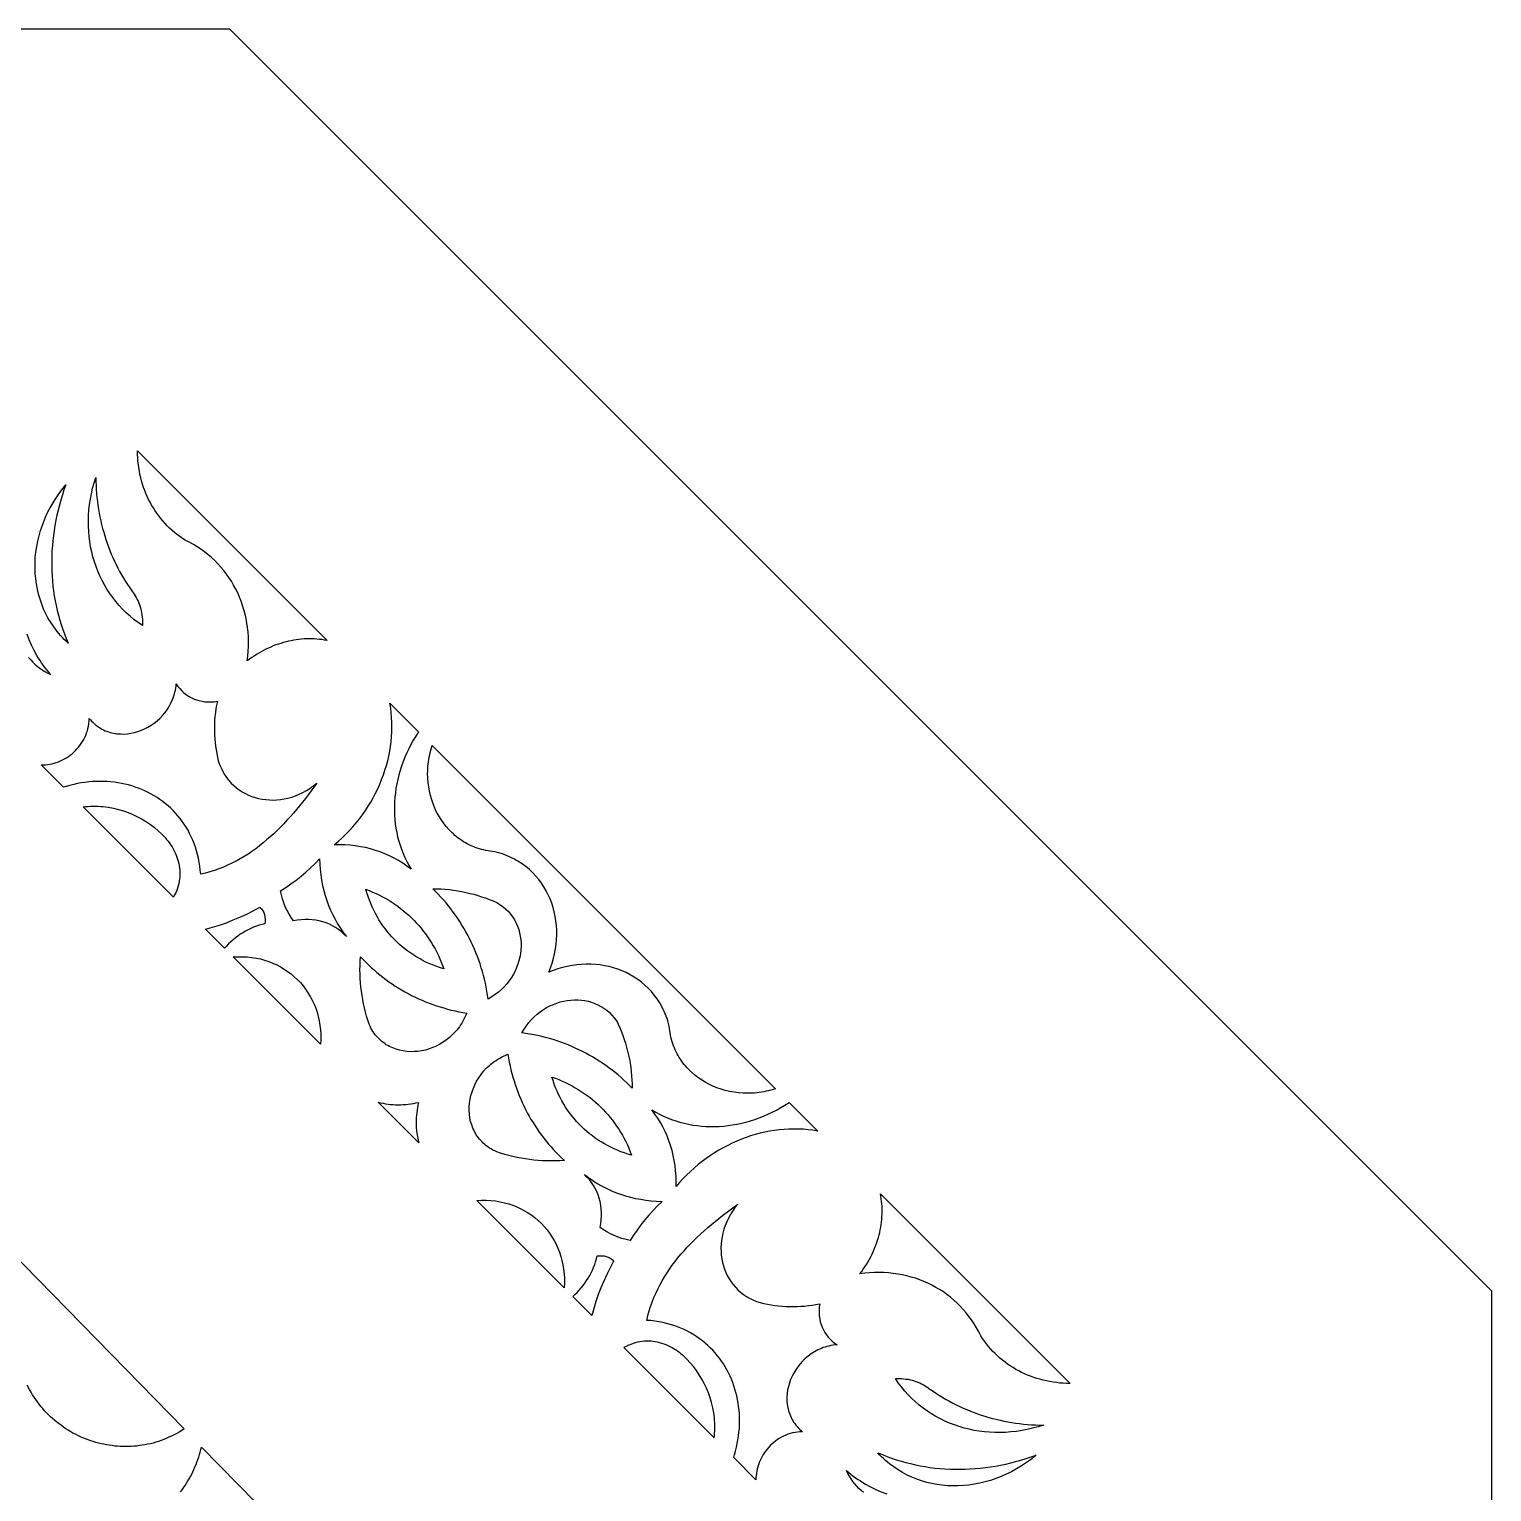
# Model space of a CAD drawing. Extents: x 3927 to 5087, y -513 to 1114.
# Drawn here: x 4588.1 to 4739.2, y 962.5 to 1113.5 of the extents above; entities that cross this region are included whole.
import ezdxf

# ---------------------------------------------------------------- set-up
doc = ezdxf.new("R2010")
doc.units = 0
doc.layers.add('LAYER_1', color=18, linetype='CONTINUOUS')

msp = doc.modelspace()

# ---------------------------------------------------------------- linework, layer by layer
at = {"layer": 'LAYER_1'}
for points in [[(4608.82, 668.5), (4739.16, 798.84), (4739.16, 983.16), (4608.82, 1113.5), (4424.5, 1113.5), (4294.16, 983.16), (4294.16, 798.84), (4424.5, 668.5)], [(4618.88, 1050.37), (4618.62, 1050.42), (4618.36, 1050.46), (4618.1, 1050.49), (4617.83, 1050.52), (4617.57, 1050.54), (4617.3, 1050.55), (4617.03, 1050.55), (4616.76, 1050.54), (4616.5, 1050.53), (4616.23, 1050.51), (4615.96, 1050.48), (4615.69, 1050.45), (4615.43, 1050.4), (4615.16, 1050.35), (4614.89, 1050.3), (4614.63, 1050.23), (4614.36, 1050.16), (4614.1, 1050.08), (4613.84, 1050), (4613.58, 1049.91), (4613.32, 1049.81), (4613.06, 1049.7), (4612.81, 1049.59), (4612.56, 1049.47), (4612.31, 1049.34), (4612.06, 1049.21), (4611.81, 1049.06), (4611.57, 1048.92), (4611.33, 1048.76), (4611.09, 1048.6), (4610.86, 1048.43), (4610.63, 1048.26), (4610.69, 1048.76), (4610.73, 1049.26), (4610.75, 1049.76), (4610.76, 1050.25), (4610.74, 1050.74), (4610.71, 1051.22), (4610.66, 1051.7), (4610.59, 1052.17), (4610.51, 1052.63), (4610.4, 1053.09), (4610.28, 1053.55), (4610.15, 1053.99), (4609.99, 1054.43), (4609.82, 1054.86), (4609.64, 1055.28), (4609.44, 1055.69), (4609.22, 1056.09), (4608.99, 1056.49), (4608.74, 1056.87), (4608.47, 1057.24), (4608.2, 1057.6), (4607.9, 1057.95), (4607.59, 1058.29), (4607.27, 1058.62), (4606.94, 1058.93), (4606.59, 1059.23), (4606.22, 1059.52), (4605.85, 1059.79), (4605.46, 1060.05), (4605.06, 1060.29), (4604.64, 1060.52), (4604.21, 1060.73), (4603.93, 1060.92), (4603.65, 1061.12), (4603.37, 1061.32), (4603.11, 1061.54), (4602.85, 1061.76), (4602.61, 1061.99), (4602.37, 1062.22), (4602.14, 1062.47), (4601.91, 1062.72), (4601.7, 1062.97), (4601.49, 1063.24), (4601.29, 1063.51), (4601.11, 1063.78), (4600.93, 1064.07), (4600.75, 1064.35), (4600.59, 1064.65), (4600.44, 1064.95), (4600.3, 1065.25), (4600.16, 1065.56), (4600.04, 1065.88), (4599.92, 1066.19), (4599.81, 1066.52), (4599.72, 1066.85), (4599.63, 1067.18), (4599.55, 1067.51), (4599.49, 1067.85), (4599.43, 1068.2), (4599.38, 1068.54), (4599.34, 1068.89), (4599.32, 1069.25), (4599.3, 1069.6), (4599.3, 1069.96)], [(4591.88, 1066.44), (4591.7, 1065.92), (4591.53, 1065.4), (4591.37, 1064.88), (4591.22, 1064.36), (4591.09, 1063.84), (4590.97, 1063.31), (4590.86, 1062.79), (4590.76, 1062.26), (4590.68, 1061.73), (4590.61, 1061.21), (4590.55, 1060.68), (4590.5, 1060.16), (4590.46, 1059.63), (4590.44, 1059.11), (4590.43, 1058.59), (4590.43, 1058.07), (4590.45, 1057.55), (4590.47, 1057.03), (4590.51, 1056.52), (4590.56, 1056), (4590.63, 1055.49), (4590.7, 1054.99), (4590.79, 1054.48), (4590.89, 1053.98), (4591.01, 1053.48), (4591.13, 1052.99), (4591.27, 1052.49), (4591.42, 1052.01), (4591.58, 1051.52), (4591.76, 1051.05), (4591.94, 1050.57), (4592.14, 1050.1), (4591.93, 1050.29), (4591.73, 1050.49), (4591.54, 1050.69), (4591.35, 1050.89), (4591, 1051.31), (4590.67, 1051.74), (4590.36, 1052.19), (4590.08, 1052.66), (4589.83, 1053.13), (4589.6, 1053.62), (4589.4, 1054.12), (4589.23, 1054.63), (4589.08, 1055.15), (4588.95, 1055.68), (4588.85, 1056.21), (4588.78, 1056.75), (4588.73, 1057.3), (4588.71, 1057.84), (4588.71, 1058.4), (4588.74, 1058.95), (4588.8, 1059.51), (4588.88, 1060.07), (4588.99, 1060.62), (4589.12, 1061.18), (4589.28, 1061.73), (4589.47, 1062.28), (4589.68, 1062.83), (4589.91, 1063.37), (4590.18, 1063.9), (4590.47, 1064.43), (4590.78, 1064.95), (4591.12, 1065.46), (4591.49, 1065.95)], [(4594.98, 1067.21), (4594.99, 1066.79), (4595.01, 1066.38), (4595.03, 1065.96), (4595.06, 1065.55), (4595.1, 1065.14), (4595.15, 1064.73), (4595.2, 1064.33), (4595.27, 1063.93), (4595.33, 1063.52), (4595.41, 1063.13), (4595.5, 1062.73), (4595.59, 1062.34), (4595.69, 1061.95), (4595.8, 1061.56), (4595.91, 1061.17), (4596.03, 1060.79), (4596.16, 1060.41), (4596.3, 1060.04), (4596.44, 1059.66), (4596.59, 1059.3), (4596.75, 1058.93), (4596.91, 1058.57), (4597.09, 1058.21), (4597.26, 1057.86), (4597.45, 1057.51), (4597.64, 1057.16), (4597.84, 1056.82), (4598.05, 1056.48), (4598.27, 1056.15), (4598.49, 1055.82), (4598.71, 1055.49), (4598.95, 1055.17), (4599.06, 1054.99), (4599.16, 1054.81), (4599.26, 1054.62), (4599.35, 1054.43), (4599.43, 1054.24), (4599.5, 1054.04), (4599.57, 1053.84), (4599.63, 1053.64), (4599.68, 1053.43), (4599.72, 1053.22), (4599.75, 1053.01), (4599.78, 1052.79), (4599.8, 1052.58), (4599.81, 1052.36), (4599.81, 1052.14), (4599.8, 1051.92), (4599.35, 1052.22), (4598.93, 1052.55), (4598.52, 1052.88), (4598.12, 1053.24), (4597.75, 1053.61), (4597.39, 1053.99), (4597.05, 1054.39), (4596.73, 1054.8), (4596.42, 1055.23), (4596.14, 1055.66), (4595.88, 1056.11), (4595.63, 1056.57), (4595.4, 1057.04), (4595.19, 1057.52), (4595.01, 1058.01), (4594.84, 1058.51), (4594.69, 1059.01), (4594.56, 1059.53), (4594.45, 1060.05), (4594.37, 1060.58), (4594.3, 1061.11), (4594.25, 1061.65), (4594.23, 1062.19), (4594.23, 1062.74), (4594.24, 1063.29), (4594.28, 1063.85), (4594.35, 1064.41), (4594.43, 1064.96), (4594.53, 1065.53), (4594.66, 1066.09), (4594.81, 1066.65)], [(4603.29, 1045.89), (4603.46, 1045.63), (4603.65, 1045.4), (4603.86, 1045.18), (4604.08, 1044.97), (4604.31, 1044.79), (4604.56, 1044.63), (4604.82, 1044.48), (4605.09, 1044.35), (4605.37, 1044.25), (4605.66, 1044.16), (4605.96, 1044.1), (4606.26, 1044.05), (4606.57, 1044.03), (4606.89, 1044.03), (4607.21, 1044.05), (4607.54, 1044.1), (4607.46, 1043.71), (4607.39, 1043.32), (4607.34, 1042.93), (4607.29, 1042.54), (4607.26, 1042.15), (4607.24, 1041.76), (4607.23, 1041.37), (4607.23, 1040.98), (4607.24, 1040.6), (4607.27, 1040.22), (4607.3, 1039.83), (4607.35, 1039.46), (4607.4, 1039.08), (4607.47, 1038.7), (4607.55, 1038.33), (4607.64, 1037.96), (4607.77, 1037.58), (4607.92, 1037.21), (4608.09, 1036.86), (4608.28, 1036.53), (4608.49, 1036.21), (4608.72, 1035.92), (4608.97, 1035.64), (4609.23, 1035.39), (4609.51, 1035.15), (4609.8, 1034.94), (4610.11, 1034.74), (4610.43, 1034.56), (4610.76, 1034.41), (4611.1, 1034.27), (4611.45, 1034.16), (4611.8, 1034.06), (4612.17, 1033.99), (4612.54, 1033.94), (4612.91, 1033.91), (4613.29, 1033.9), (4613.67, 1033.92), (4614.06, 1033.96), (4614.44, 1034.02), (4614.83, 1034.1), (4615.22, 1034.21), (4615.6, 1034.34), (4615.98, 1034.49), (4616.36, 1034.67), (4616.73, 1034.88), (4617.09, 1035.1), (4617.45, 1035.35), (4617.8, 1035.63), (4617.23, 1034.84), (4616.63, 1034.06), (4616.33, 1033.67), (4616.02, 1033.29), (4615.71, 1032.91), (4615.39, 1032.54), (4615.06, 1032.17), (4614.73, 1031.81), (4614.4, 1031.45), (4614.06, 1031.1), (4613.71, 1030.76), (4613.36, 1030.42), (4613, 1030.09), (4612.63, 1029.77), (4612.26, 1029.46), (4611.88, 1029.16), (4611.5, 1028.87), (4611.11, 1028.59), (4610.71, 1028.32), (4610.3, 1028.07), (4609.89, 1027.82), (4609.47, 1027.59), (4609.04, 1027.37), (4608.6, 1027.16), (4608.16, 1026.97), (4607.7, 1026.8), (4607.24, 1026.63), (4606.78, 1026.49), (4606.3, 1026.36), (4605.82, 1026.24), (4605.78, 1026.67), (4605.73, 1027.08), (4605.66, 1027.49), (4605.59, 1027.89), (4605.5, 1028.28), (4605.39, 1028.66), (4605.27, 1029.04), (4605.14, 1029.4), (4605, 1029.75), (4604.85, 1030.1), (4604.68, 1030.44), (4604.51, 1030.77), (4604.32, 1031.09), (4604.12, 1031.39), (4603.91, 1031.69), (4603.69, 1031.98), (4603.46, 1032.27), (4603.23, 1032.54), (4602.98, 1032.8), (4602.72, 1033.05), (4602.46, 1033.29), (4602.18, 1033.52), (4601.9, 1033.74), (4601.61, 1033.95), (4601.32, 1034.15), (4601.01, 1034.34), (4600.7, 1034.51), (4600.38, 1034.68), (4600.06, 1034.84), (4599.73, 1034.98), (4599.39, 1035.11), (4599.05, 1035.24), (4598.7, 1035.35), (4598.35, 1035.45), (4598, 1035.54), (4597.64, 1035.61), (4597.27, 1035.68), (4596.91, 1035.73), (4596.53, 1035.77), (4596.16, 1035.8), (4595.78, 1035.82), (4595.4, 1035.82), (4595.02, 1035.82), (4594.64, 1035.8), (4594.25, 1035.76), (4593.87, 1035.72), (4593.48, 1035.66), (4593.09, 1035.59), (4592.7, 1035.51), (4592.31, 1035.41), (4591.92, 1035.3), (4591.65, 1035.21), (4589.34, 1037.52), (4589.57, 1037.52), (4589.79, 1037.53), (4590.02, 1037.56), (4590.24, 1037.6), (4590.46, 1037.64), (4590.68, 1037.7), (4590.9, 1037.77), (4591.12, 1037.85), (4591.33, 1037.94), (4591.54, 1038.04), (4591.75, 1038.15), (4591.95, 1038.27), (4592.15, 1038.4), (4592.34, 1038.53), (4592.53, 1038.68), (4592.7, 1038.83), (4592.88, 1039), (4593.04, 1039.17), (4593.2, 1039.35), (4593.35, 1039.54), (4593.49, 1039.73), (4593.62, 1039.93), (4593.74, 1040.14), (4593.85, 1040.36), (4593.95, 1040.58), (4594.04, 1040.82), (4594.12, 1041.05), (4594.18, 1041.3), (4594.23, 1041.54), (4594.27, 1041.8), (4594.3, 1042.06), (4594.31, 1042.33), (4594.44, 1042.17), (4594.57, 1042.02), (4594.71, 1041.89), (4594.85, 1041.76), (4595, 1041.63), (4595.15, 1041.52), (4595.3, 1041.41), (4595.46, 1041.31), (4595.62, 1041.22), (4595.78, 1041.14), (4595.95, 1041.06), (4596.12, 1041), (4596.29, 1040.94), (4596.46, 1040.88), (4596.81, 1040.8), (4597.17, 1040.74), (4597.53, 1040.72), (4597.89, 1040.71), (4598.25, 1040.74), (4598.62, 1040.79), (4598.98, 1040.87), (4599.34, 1040.97), (4599.69, 1041.1), (4600.03, 1041.25), (4600.37, 1041.42), (4600.7, 1041.62), (4601.01, 1041.83), (4601.31, 1042.07), (4601.6, 1042.33), (4601.87, 1042.61), (4602.12, 1042.9), (4602.35, 1043.22), (4602.56, 1043.55), (4602.75, 1043.9), (4602.91, 1044.27), (4602.99, 1044.46), (4603.05, 1044.65), (4603.11, 1044.85), (4603.16, 1045.05), (4603.21, 1045.25), (4603.24, 1045.46), (4603.27, 1045.67)], [(4628.27, 1040.99), (4628.31, 1040.93), (4628.04, 1040.5), (4627.78, 1040.08), (4627.53, 1039.64), (4627.31, 1039.2), (4627.1, 1038.76), (4626.9, 1038.31), (4626.72, 1037.86), (4626.56, 1037.41), (4626.42, 1036.95), (4626.29, 1036.49), (4626.17, 1036.03), (4626.07, 1035.57), (4625.99, 1035.11), (4625.93, 1034.65), (4625.88, 1034.19), (4625.84, 1033.72), (4625.83, 1033.26), (4625.82, 1032.8), (4625.84, 1032.35), (4625.87, 1031.89), (4625.92, 1031.44), (4625.99, 1030.99), (4626.07, 1030.54), (4626.16, 1030.1), (4626.28, 1029.66), (4626.41, 1029.23), (4626.56, 1028.81), (4626.72, 1028.38), (4626.9, 1027.97), (4627.1, 1027.56), (4627.31, 1027.16), (4627.54, 1026.77), (4627.12, 1027.08), (4626.69, 1027.38), (4626.25, 1027.65), (4625.79, 1027.9), (4625.33, 1028.13), (4624.85, 1028.34), (4624.36, 1028.53), (4623.86, 1028.7), (4623.36, 1028.85), (4622.84, 1028.98), (4622.32, 1029.08), (4621.79, 1029.16), (4621.26, 1029.22), (4620.72, 1029.26), (4620.17, 1029.27), (4619.62, 1029.27), (4620.03, 1029.62), (4620.43, 1029.98), (4620.82, 1030.36), (4621.19, 1030.74), (4621.54, 1031.14), (4621.89, 1031.54), (4622.22, 1031.96), (4622.53, 1032.38), (4622.83, 1032.81), (4623.12, 1033.25), (4623.39, 1033.69), (4623.64, 1034.14), (4623.88, 1034.6), (4624.11, 1035.06), (4624.32, 1035.53), (4624.51, 1036.01), (4624.69, 1036.49), (4624.85, 1036.97), (4625, 1037.45), (4625.13, 1037.94), (4625.24, 1038.43), (4625.34, 1038.93), (4625.42, 1039.42), (4625.48, 1039.92), (4625.53, 1040.42), (4625.56, 1040.92), (4625.57, 1041.42), (4625.57, 1041.91), (4625.54, 1042.41), (4625.5, 1042.91), (4625.44, 1043.4), (4625.36, 1043.89)], [(4647.45, 1021.8), (4665.17, 1004.08), (4664.93, 1004.01), (4664.69, 1003.94), (4664.45, 1003.88), (4664.21, 1003.82), (4663.97, 1003.77), (4663.73, 1003.73), (4663.49, 1003.69), (4663.26, 1003.66), (4663.02, 1003.64), (4662.78, 1003.62), (4662.54, 1003.61), (4662.3, 1003.61), (4661.83, 1003.62), (4661.36, 1003.66), (4660.9, 1003.72), (4660.45, 1003.8), (4660, 1003.9), (4659.57, 1004.03), (4659.14, 1004.18), (4658.72, 1004.35), (4658.31, 1004.54), (4657.92, 1004.75), (4657.54, 1004.99), (4657.18, 1005.24), (4656.83, 1005.51), (4656.5, 1005.8), (4656.19, 1006.11), (4656.04, 1006.27), (4655.89, 1006.43), (4655.75, 1006.6), (4655.62, 1006.77), (4655.49, 1006.95), (4655.36, 1007.13), (4655.25, 1007.32), (4655.13, 1007.51), (4655.03, 1007.7), (4654.92, 1007.9), (4654.83, 1008.1), (4654.74, 1008.31), (4654.66, 1008.52), (4654.58, 1008.73), (4654.51, 1008.94), (4654.45, 1009.16), (4654.39, 1009.39), (4654.34, 1009.61), (4654.3, 1009.84), (4654.26, 1010.08), (4654.23, 1010.31), (4654.21, 1010.55), (4654.14, 1010.82), (4654.06, 1011.08), (4653.98, 1011.33), (4653.89, 1011.57), (4653.79, 1011.82), (4653.69, 1012.05), (4653.58, 1012.28), (4653.47, 1012.51), (4653.23, 1012.94), (4652.96, 1013.36), (4652.67, 1013.75), (4652.37, 1014.11), (4652.04, 1014.46), (4651.7, 1014.79), (4651.34, 1015.09), (4650.97, 1015.37), (4650.58, 1015.62), (4650.18, 1015.86), (4649.76, 1016.07), (4649.34, 1016.26), (4648.9, 1016.42), (4648.45, 1016.57), (4648, 1016.69), (4647.54, 1016.79), (4647.07, 1016.86), (4646.59, 1016.91), (4646.11, 1016.94), (4645.63, 1016.94), (4645.14, 1016.92), (4644.66, 1016.87), (4644.17, 1016.81), (4643.68, 1016.72), (4643.2, 1016.6), (4642.71, 1016.46), (4642.23, 1016.3), (4641.76, 1016.11), (4641.95, 1016.58), (4642.11, 1017.06), (4642.25, 1017.55), (4642.37, 1018.03), (4642.46, 1018.52), (4642.53, 1019.01), (4642.57, 1019.49), (4642.59, 1019.98), (4642.59, 1020.46), (4642.56, 1020.94), (4642.51, 1021.42), (4642.44, 1021.88), (4642.34, 1022.35), (4642.22, 1022.8), (4642.08, 1023.25), (4641.91, 1023.69), (4641.72, 1024.11), (4641.51, 1024.53), (4641.27, 1024.93), (4641.02, 1025.32), (4640.74, 1025.69), (4640.44, 1026.05), (4640.11, 1026.39), (4639.77, 1026.72), (4639.4, 1027.02), (4639.01, 1027.31), (4638.59, 1027.57), (4638.38, 1027.7), (4638.16, 1027.82), (4637.93, 1027.93), (4637.7, 1028.04), (4637.47, 1028.14), (4637.23, 1028.24), (4636.98, 1028.33), (4636.73, 1028.41), (4636.47, 1028.49), (4636.21, 1028.56), (4635.97, 1028.58), (4635.73, 1028.61), (4635.5, 1028.64), (4635.27, 1028.69), (4635.04, 1028.74), (4634.82, 1028.79), (4634.6, 1028.86), (4634.38, 1028.93), (4634.17, 1029.01), (4633.96, 1029.09), (4633.75, 1029.18), (4633.55, 1029.27), (4633.35, 1029.37), (4633.16, 1029.48), (4632.97, 1029.59), (4632.78, 1029.71), (4632.6, 1029.84), (4632.42, 1029.97), (4632.25, 1030.1), (4632.08, 1030.24), (4631.92, 1030.39), (4631.76, 1030.54), (4631.45, 1030.85), (4631.16, 1031.18), (4630.89, 1031.53), (4630.64, 1031.89), (4630.4, 1032.27), (4630.19, 1032.66), (4630, 1033.07), (4629.83, 1033.49), (4629.68, 1033.91), (4629.55, 1034.35), (4629.45, 1034.8), (4629.37, 1035.25), (4629.31, 1035.71), (4629.27, 1036.18), (4629.26, 1036.65), (4629.27, 1036.89), (4629.28, 1037.13), (4629.29, 1037.37), (4629.31, 1037.6), (4629.34, 1037.84), (4629.38, 1038.08), (4629.42, 1038.32), (4629.47, 1038.56), (4629.53, 1038.8), (4629.59, 1039.04), (4629.66, 1039.28), (4629.73, 1039.52)], [(4618.1, 1027.82), (4618.12, 1027.26), (4618.16, 1026.71), (4618.22, 1026.16), (4618.31, 1025.62), (4618.41, 1025.08), (4618.54, 1024.56), (4618.68, 1024.04), (4618.84, 1023.53), (4619.03, 1023.02), (4619.23, 1022.53), (4619.46, 1022.05), (4619.7, 1021.58), (4619.96, 1021.11), (4620.25, 1020.66), (4620.55, 1020.22), (4620.87, 1019.8), (4620.61, 1020.06), (4620.34, 1020.31), (4620.05, 1020.53), (4619.75, 1020.73), (4619.44, 1020.91), (4619.11, 1021.07), (4618.77, 1021.21), (4618.43, 1021.33), (4618.07, 1021.42), (4617.71, 1021.49), (4617.34, 1021.54), (4616.96, 1021.56), (4616.58, 1021.56), (4616.19, 1021.54), (4615.8, 1021.49), (4615.41, 1021.41), (4615.17, 1021.76), (4614.95, 1022.12), (4614.74, 1022.49), (4614.56, 1022.87), (4614.4, 1023.27), (4614.27, 1023.68), (4614.15, 1024.09), (4614.06, 1024.52), (4614.61, 1024.87), (4615.14, 1025.24), (4615.67, 1025.63), (4616.18, 1026.04), (4616.68, 1026.46), (4617.17, 1026.9), (4617.64, 1027.35)], [(4622.88, 1024.68), (4623.23, 1024.54), (4623.58, 1024.39), (4623.93, 1024.24), (4624.27, 1024.08), (4624.6, 1023.9), (4624.93, 1023.72), (4625.25, 1023.54), (4625.56, 1023.34), (4625.87, 1023.13), (4626.17, 1022.92), (4626.47, 1022.7), (4626.76, 1022.47), (4627.04, 1022.23), (4627.31, 1021.99), (4627.58, 1021.74), (4627.84, 1021.48), (4628.09, 1021.21), (4628.34, 1020.94), (4628.58, 1020.66), (4628.81, 1020.37), (4629.03, 1020.08), (4629.25, 1019.78), (4629.45, 1019.47), (4629.65, 1019.16), (4629.84, 1018.84), (4630.03, 1018.52), (4630.2, 1018.19), (4630.37, 1017.85), (4630.52, 1017.51), (4630.67, 1017.16), (4630.81, 1016.81), (4630.94, 1016.45), (4630.57, 1016.56), (4630.2, 1016.69), (4629.85, 1016.83), (4629.49, 1016.97), (4629.15, 1017.13), (4628.81, 1017.3), (4628.48, 1017.48), (4628.15, 1017.66), (4627.84, 1017.86), (4627.53, 1018.07), (4627.22, 1018.28), (4626.93, 1018.51), (4626.64, 1018.74), (4626.36, 1018.99), (4626.09, 1019.24), (4625.83, 1019.5), (4625.57, 1019.77), (4625.33, 1020.04), (4625.09, 1020.33), (4624.86, 1020.62), (4624.64, 1020.92), (4624.43, 1021.23), (4624.23, 1021.54), (4624.04, 1021.86), (4623.86, 1022.19), (4623.69, 1022.53), (4623.53, 1022.87), (4623.38, 1023.22), (4623.24, 1023.57), (4623.11, 1023.94), (4622.99, 1024.3)], [(4629.78, 1024.74), (4630.22, 1024.73), (4630.65, 1024.71), (4631.08, 1024.68), (4631.51, 1024.64), (4631.94, 1024.58), (4632.36, 1024.52), (4632.78, 1024.44), (4633.2, 1024.36), (4633.61, 1024.26), (4634.02, 1024.16), (4634.43, 1024.04), (4634.83, 1023.91), (4635.23, 1023.78), (4635.62, 1023.63), (4636.01, 1023.47), (4636.4, 1023.3), (4636.73, 1023.1), (4637.05, 1022.87), (4637.33, 1022.63), (4637.6, 1022.37), (4637.83, 1022.1), (4638.05, 1021.81), (4638.24, 1021.51), (4638.41, 1021.19), (4638.55, 1020.87), (4638.67, 1020.53), (4638.76, 1020.19), (4638.83, 1019.84), (4638.88, 1019.49), (4638.91, 1019.13), (4638.91, 1018.76), (4638.89, 1018.4), (4638.84, 1018.03), (4638.78, 1017.67), (4638.69, 1017.3), (4638.58, 1016.94), (4638.44, 1016.59), (4638.29, 1016.24), (4638.11, 1015.9), (4637.91, 1015.56), (4637.68, 1015.24), (4637.44, 1014.92), (4637.17, 1014.62), (4636.88, 1014.34), (4636.57, 1014.06), (4636.24, 1013.8), (4635.89, 1013.57), (4635.51, 1013.34), (4635.45, 1013.76), (4635.38, 1014.17), (4635.3, 1014.58), (4635.22, 1014.99), (4635.12, 1015.39), (4635.02, 1015.79), (4634.91, 1016.18), (4634.8, 1016.58), (4634.67, 1016.97), (4634.54, 1017.35), (4634.4, 1017.74), (4634.25, 1018.11), (4634.1, 1018.49), (4633.93, 1018.86), (4633.76, 1019.23), (4633.59, 1019.59), (4633.4, 1019.95), (4633.21, 1020.3), (4633.01, 1020.65), (4632.8, 1020.99), (4632.59, 1021.34), (4632.37, 1021.67), (4632.14, 1022), (4631.9, 1022.33), (4631.66, 1022.65), (4631.41, 1022.96), (4631.16, 1023.27), (4630.9, 1023.58), (4630.63, 1023.88), (4630.35, 1024.17), (4630.07, 1024.46)], [(4611.93, 1022.82), (4612.01, 1022.74), (4612.09, 1022.65), (4612.16, 1022.56), (4612.22, 1022.47), (4612.33, 1022.27), (4612.41, 1022.06), (4612.46, 1021.83), (4612.49, 1021.6), (4612.49, 1021.36), (4612.46, 1021.12), (4612.16, 1021.04), (4611.86, 1020.96), (4611.57, 1020.86), (4611.28, 1020.75), (4611, 1020.63), (4610.72, 1020.49), (4610.44, 1020.35), (4610.18, 1020.19), (4609.91, 1020.03), (4609.66, 1019.85), (4609.41, 1019.66), (4609.17, 1019.47), (4608.93, 1019.26), (4608.7, 1019.05), (4608.48, 1018.82), (4608.27, 1018.59), (4606.31, 1020.55), (4607.03, 1020.75), (4607.75, 1020.98), (4608.47, 1021.23), (4609.17, 1021.51), (4609.87, 1021.8), (4610.57, 1022.12), (4611.25, 1022.46)], [(4609.17, 1017.7), (4609.66, 1017.72), (4610.14, 1017.72), (4610.61, 1017.7), (4611.08, 1017.65), (4611.54, 1017.58), (4611.99, 1017.48), (4612.42, 1017.36), (4612.85, 1017.22), (4613.27, 1017.05), (4613.67, 1016.87), (4614.06, 1016.67), (4614.44, 1016.44), (4614.8, 1016.2), (4615.15, 1015.94), (4615.49, 1015.65), (4615.8, 1015.36), (4616.11, 1015.04), (4616.39, 1014.71), (4616.66, 1014.36), (4616.9, 1014), (4617.13, 1013.62), (4617.34, 1013.23), (4617.53, 1012.83), (4617.7, 1012.41), (4617.84, 1011.98), (4617.96, 1011.54), (4618.06, 1011.09), (4618.14, 1010.62), (4618.19, 1010.15), (4618.22, 1009.67), (4618.22, 1009.17), (4618.19, 1008.67)], [(4622.32, 1017.72), (4622.59, 1017.44), (4622.87, 1017.15), (4623.15, 1016.88), (4623.43, 1016.61), (4623.72, 1016.35), (4624.02, 1016.09), (4624.32, 1015.84), (4624.63, 1015.6), (4624.94, 1015.36), (4625.25, 1015.13), (4625.58, 1014.91), (4625.9, 1014.69), (4626.23, 1014.49), (4626.57, 1014.28), (4626.91, 1014.09), (4627.25, 1013.9), (4627.6, 1013.72), (4627.96, 1013.54), (4628.31, 1013.38), (4628.68, 1013.22), (4629.04, 1013.07), (4629.41, 1012.92), (4629.78, 1012.78), (4630.16, 1012.65), (4630.54, 1012.53), (4630.92, 1012.42), (4631.31, 1012.31), (4631.7, 1012.21), (4632.09, 1012.12), (4632.49, 1012.03), (4632.89, 1011.96), (4633.29, 1011.89), (4633.2, 1011.67), (4633.11, 1011.46), (4633, 1011.25), (4632.9, 1011.05), (4632.78, 1010.86), (4632.66, 1010.67), (4632.54, 1010.49), (4632.41, 1010.31), (4632.27, 1010.14), (4632.13, 1009.98), (4631.84, 1009.67), (4631.53, 1009.38), (4631.2, 1009.12), (4630.86, 1008.88), (4630.51, 1008.67), (4630.15, 1008.49), (4629.78, 1008.33), (4629.41, 1008.19), (4629.02, 1008.08), (4628.64, 1008), (4628.25, 1007.94), (4627.87, 1007.91), (4627.48, 1007.9), (4627.1, 1007.93), (4626.73, 1007.98), (4626.36, 1008.05), (4626, 1008.16), (4625.65, 1008.29), (4625.48, 1008.36), (4625.31, 1008.45), (4625.14, 1008.54), (4624.98, 1008.63), (4624.83, 1008.74), (4624.67, 1008.85), (4624.52, 1008.97), (4624.38, 1009.09), (4624.24, 1009.22), (4624.1, 1009.36), (4623.97, 1009.51), (4623.85, 1009.66), (4623.73, 1009.83), (4623.61, 1009.99), (4623.51, 1010.17), (4623.4, 1010.35), (4623.31, 1010.54), (4623.22, 1010.74), (4623.08, 1011.15), (4622.95, 1011.57), (4622.84, 1011.99), (4622.73, 1012.42), (4622.64, 1012.84), (4622.55, 1013.28), (4622.48, 1013.71), (4622.42, 1014.15), (4622.37, 1014.59), (4622.33, 1015.03), (4622.3, 1015.47), (4622.28, 1015.92), (4622.27, 1016.37), (4622.28, 1016.82), (4622.3, 1017.27)], [(4638.99, 1009.86), (4639.22, 1010.24), (4639.46, 1010.59), (4639.71, 1010.92), (4639.99, 1011.23), (4640.27, 1011.52), (4640.58, 1011.79), (4640.89, 1012.03), (4641.21, 1012.25), (4641.55, 1012.46), (4641.89, 1012.63), (4642.24, 1012.79), (4642.59, 1012.93), (4642.95, 1013.04), (4643.32, 1013.13), (4643.68, 1013.19), (4644.05, 1013.24), (4644.41, 1013.26), (4644.78, 1013.26), (4645.14, 1013.23), (4645.49, 1013.18), (4645.84, 1013.11), (4646.19, 1013.02), (4646.52, 1012.9), (4646.85, 1012.75), (4647.16, 1012.59), (4647.46, 1012.4), (4647.75, 1012.18), (4648.03, 1011.94), (4648.28, 1011.68), (4648.53, 1011.39), (4648.75, 1011.08), (4648.85, 1010.92), (4648.95, 1010.75), (4649.12, 1010.36), (4649.28, 1009.97), (4649.43, 1009.58), (4649.56, 1009.18), (4649.69, 1008.78), (4649.81, 1008.37), (4649.91, 1007.96), (4650.01, 1007.55), (4650.1, 1007.13), (4650.17, 1006.71), (4650.23, 1006.29), (4650.29, 1005.86), (4650.33, 1005.43), (4650.36, 1005), (4650.38, 1004.57), (4650.39, 1004.13), (4650.11, 1004.42), (4649.82, 1004.7), (4649.53, 1004.98), (4649.23, 1005.25), (4648.92, 1005.51), (4648.61, 1005.76), (4648.3, 1006.01), (4647.98, 1006.25), (4647.65, 1006.49), (4647.32, 1006.72), (4646.99, 1006.94), (4646.65, 1007.15), (4646.3, 1007.36), (4645.95, 1007.56), (4645.6, 1007.75), (4645.24, 1007.93), (4644.88, 1008.11), (4644.51, 1008.28), (4644.14, 1008.44), (4643.77, 1008.6), (4643.39, 1008.75), (4643, 1008.89), (4642.62, 1009.02), (4642.23, 1009.15), (4641.84, 1009.26), (4641.44, 1009.37), (4641.04, 1009.47), (4640.64, 1009.57), (4640.23, 1009.65), (4639.82, 1009.73), (4639.41, 1009.8)], [(4637.54, 1007.64), (4637.61, 1007.24), (4637.68, 1006.84), (4637.77, 1006.44), (4637.86, 1006.05), (4637.96, 1005.66), (4638.07, 1005.27), (4638.18, 1004.89), (4638.3, 1004.51), (4638.43, 1004.13), (4638.57, 1003.76), (4638.72, 1003.39), (4638.87, 1003.02), (4639.03, 1002.66), (4639.2, 1002.31), (4639.37, 1001.95), (4639.55, 1001.6), (4639.74, 1001.26), (4639.93, 1000.92), (4640.14, 1000.58), (4640.35, 1000.25), (4640.56, 999.93), (4640.78, 999.6), (4641.01, 999.29), (4641.25, 998.98), (4641.49, 998.67), (4641.74, 998.37), (4642, 998.07), (4642.26, 997.78), (4642.53, 997.49), (4642.81, 997.21), (4643.09, 996.94), (4643.38, 996.67), (4642.92, 996.64), (4642.47, 996.63), (4642.02, 996.62), (4641.57, 996.63), (4641.13, 996.65), (4640.68, 996.68), (4640.24, 996.71), (4639.8, 996.77), (4639.36, 996.83), (4638.93, 996.9), (4638.49, 996.98), (4638.07, 997.08), (4637.64, 997.19), (4637.22, 997.3), (4636.8, 997.43), (4636.39, 997.57), (4636.19, 997.66), (4636, 997.75), (4635.82, 997.86), (4635.64, 997.96), (4635.48, 998.08), (4635.32, 998.2), (4635.16, 998.32), (4635.01, 998.45), (4634.88, 998.59), (4634.74, 998.73), (4634.62, 998.87), (4634.5, 999.02), (4634.39, 999.17), (4634.28, 999.33), (4634.19, 999.49), (4634.1, 999.66), (4634.02, 999.83), (4633.94, 1000), (4633.81, 1000.35), (4633.7, 1000.71), (4633.63, 1001.08), (4633.58, 1001.45), (4633.56, 1001.83), (4633.56, 1002.22), (4633.59, 1002.6), (4633.65, 1002.99), (4633.73, 1003.37), (4633.84, 1003.76), (4633.98, 1004.13), (4634.14, 1004.5), (4634.32, 1004.86), (4634.53, 1005.21), (4634.77, 1005.55), (4635.03, 1005.88), (4635.32, 1006.19), (4635.63, 1006.48), (4635.79, 1006.62), (4635.96, 1006.76), (4636.14, 1006.89), (4636.32, 1007.01), (4636.51, 1007.13), (4636.7, 1007.24), (4636.9, 1007.35), (4637.11, 1007.45), (4637.32, 1007.55)], [(4642.1, 1005.29), (4642.46, 1005.16), (4642.81, 1005.02), (4643.16, 1004.87), (4643.5, 1004.71), (4643.84, 1004.55), (4644.17, 1004.38), (4644.49, 1004.19), (4644.81, 1004), (4645.13, 1003.8), (4645.43, 1003.6), (4645.73, 1003.38), (4646.03, 1003.16), (4646.31, 1002.93), (4646.59, 1002.69), (4646.86, 1002.44), (4647.13, 1002.19), (4647.39, 1001.93), (4647.64, 1001.66), (4647.89, 1001.39), (4648.12, 1001.11), (4648.35, 1000.82), (4648.57, 1000.52), (4648.78, 1000.22), (4648.99, 999.91), (4649.19, 999.6), (4649.38, 999.28), (4649.56, 998.95), (4649.73, 998.62), (4649.89, 998.28), (4650.04, 997.93), (4650.19, 997.58), (4650.33, 997.23), (4649.95, 997.34), (4649.59, 997.45), (4649.22, 997.58), (4648.87, 997.72), (4648.52, 997.88), (4648.18, 998.04), (4647.84, 998.21), (4647.51, 998.39), (4647.19, 998.58), (4646.88, 998.78), (4646.57, 998.99), (4646.27, 999.21), (4645.98, 999.44), (4645.69, 999.67), (4645.42, 999.92), (4645.15, 1000.18), (4644.89, 1000.44), (4644.64, 1000.71), (4644.39, 1000.99), (4644.16, 1001.28), (4643.93, 1001.57), (4643.72, 1001.87), (4643.51, 1002.18), (4643.32, 1002.5), (4643.13, 1002.83), (4642.95, 1003.16), (4642.78, 1003.5), (4642.62, 1003.84), (4642.48, 1004.19), (4642.34, 1004.55), (4642.22, 1004.92)], [(4624.16, 1002.69), (4624.41, 1002.63), (4624.67, 1002.58), (4624.92, 1002.53), (4625.18, 1002.49), (4625.43, 1002.46), (4625.69, 1002.44), (4625.95, 1002.43), (4626.21, 1002.42), (4626.48, 1002.43), (4626.74, 1002.44), (4627, 1002.45), (4627.26, 1002.48), (4627.53, 1002.52), (4627.79, 1002.56), (4628.05, 1002.61), (4628.31, 1002.66), (4628.26, 1002.4), (4628.21, 1002.14), (4628.17, 1001.88), (4628.13, 1001.61), (4628.11, 1001.35), (4628.09, 1001.09), (4628.08, 1000.83), (4628.07, 1000.56), (4628.08, 1000.3), (4628.09, 1000.04), (4628.11, 999.78), (4628.14, 999.52), (4628.18, 999.27), (4628.23, 999.01), (4628.28, 998.76), (4628.35, 998.51)], [(4666.64, 1002.62), (4669.55, 999.71), (4669.05, 999.79), (4668.56, 999.85), (4668.06, 999.89), (4667.57, 999.91), (4667.07, 999.92), (4666.57, 999.91), (4666.07, 999.88), (4665.57, 999.83), (4665.07, 999.77), (4664.58, 999.69), (4664.09, 999.59), (4663.59, 999.48), (4663.1, 999.35), (4662.62, 999.2), (4662.14, 999.04), (4661.66, 998.86), (4661.18, 998.67), (4660.71, 998.46), (4660.25, 998.23), (4659.79, 997.99), (4659.34, 997.74), (4658.9, 997.47), (4658.46, 997.18), (4658.03, 996.88), (4657.61, 996.57), (4657.19, 996.24), (4656.79, 995.89), (4656.39, 995.54), (4656.01, 995.17), (4655.63, 994.78), (4655.27, 994.38), (4654.92, 993.97), (4654.92, 994.52), (4654.91, 995.07), (4654.87, 995.61), (4654.81, 996.14), (4654.73, 996.67), (4654.63, 997.19), (4654.5, 997.71), (4654.35, 998.21), (4654.18, 998.71), (4653.99, 999.2), (4653.78, 999.68), (4653.55, 1000.14), (4653.3, 1000.6), (4653.03, 1001.04), (4652.73, 1001.47), (4652.42, 1001.89), (4652.81, 1001.66), (4653.21, 1001.44), (4653.62, 1001.25), (4654.04, 1001.07), (4654.46, 1000.9), (4654.88, 1000.76), (4655.31, 1000.63), (4655.75, 1000.51), (4656.19, 1000.42), (4656.64, 1000.33), (4657.09, 1000.27), (4657.54, 1000.22), (4658, 1000.19), (4658.45, 1000.17), (4658.91, 1000.17), (4659.37, 1000.19), (4659.84, 1000.22), (4660.3, 1000.27), (4660.76, 1000.34), (4661.22, 1000.42), (4661.69, 1000.52), (4662.15, 1000.63), (4662.6, 1000.76), (4663.06, 1000.91), (4663.51, 1001.07), (4663.96, 1001.25), (4664.41, 1001.45), (4664.85, 1001.66), (4665.29, 1001.88), (4665.73, 1002.13), (4666.16, 1002.39), (4666.58, 1002.66)], [(4645.45, 995.21), (4645.88, 994.9), (4646.31, 994.59), (4646.76, 994.31), (4647.23, 994.05), (4647.7, 993.81), (4648.18, 993.58), (4648.67, 993.38), (4649.18, 993.19), (4649.69, 993.03), (4650.21, 992.88), (4650.74, 992.76), (4651.27, 992.66), (4651.81, 992.57), (4652.36, 992.51), (4652.91, 992.47), (4653.47, 992.45), (4653, 991.99), (4652.55, 991.52), (4652.11, 991.03), (4651.69, 990.53), (4651.28, 990.02), (4650.9, 989.49), (4650.52, 988.96), (4650.17, 988.41), (4649.75, 988.5), (4649.33, 988.61), (4648.92, 988.75), (4648.53, 988.91), (4648.14, 989.09), (4647.77, 989.3), (4647.41, 989.52), (4647.06, 989.76), (4647.14, 990.15), (4647.19, 990.54), (4647.21, 990.93), (4647.21, 991.31), (4647.19, 991.68), (4647.14, 992.06), (4647.07, 992.42), (4646.98, 992.77), (4646.86, 993.12), (4646.72, 993.46), (4646.56, 993.78), (4646.38, 994.1), (4646.18, 994.4), (4645.96, 994.69), (4645.71, 994.96)], [(4634.33, 992.54), (4634.83, 992.57), (4635.32, 992.57), (4635.8, 992.54), (4636.27, 992.49), (4636.74, 992.41), (4637.19, 992.31), (4637.63, 992.19), (4638.06, 992.05), (4638.48, 991.88), (4638.88, 991.69), (4639.27, 991.48), (4639.65, 991.25), (4640.01, 991.01), (4640.36, 990.74), (4640.69, 990.46), (4641.01, 990.15), (4641.31, 989.84), (4641.59, 989.5), (4641.85, 989.15), (4642.09, 988.79), (4642.32, 988.41), (4642.52, 988.02), (4642.71, 987.62), (4642.87, 987.2), (4643.01, 986.77), (4643.13, 986.34), (4643.23, 985.89), (4643.3, 985.43), (4643.35, 984.96), (4643.38, 984.49), (4643.38, 984.01), (4643.35, 983.52)], [(4695.61, 973.64), (4695.25, 973.65), (4694.9, 973.67), (4694.54, 973.69), (4694.19, 973.73), (4693.85, 973.78), (4693.5, 973.84), (4693.16, 973.9), (4692.83, 973.98), (4692.5, 974.07), (4692.17, 974.16), (4691.85, 974.27), (4691.53, 974.39), (4691.21, 974.51), (4690.9, 974.65), (4690.6, 974.79), (4690.3, 974.94), (4690, 975.1), (4689.72, 975.28), (4689.43, 975.46), (4689.16, 975.64), (4688.89, 975.84), (4688.62, 976.05), (4688.37, 976.26), (4688.12, 976.49), (4687.87, 976.72), (4687.64, 976.96), (4687.41, 977.2), (4687.19, 977.46), (4686.97, 977.72), (4686.77, 978), (4686.57, 978.27), (4686.38, 978.56), (4686.17, 978.99), (4685.94, 979.4), (4685.7, 979.81), (4685.44, 980.2), (4685.17, 980.57), (4684.88, 980.94), (4684.58, 981.29), (4684.27, 981.62), (4683.94, 981.94), (4683.6, 982.25), (4683.25, 982.54), (4682.89, 982.82), (4682.52, 983.09), (4682.14, 983.33), (4681.75, 983.57), (4681.34, 983.79), (4680.93, 983.99), (4680.51, 984.17), (4680.08, 984.34), (4679.64, 984.5), (4679.2, 984.63), (4678.74, 984.75), (4678.28, 984.85), (4677.82, 984.94), (4677.35, 985.01), (4676.87, 985.06), (4676.39, 985.09), (4675.9, 985.11), (4675.41, 985.1), (4674.91, 985.08), (4674.41, 985.04), (4673.91, 984.98), (4674.09, 985.21), (4674.25, 985.44), (4674.41, 985.68), (4674.57, 985.92), (4674.72, 986.16), (4674.86, 986.41), (4674.99, 986.66), (4675.12, 986.91), (4675.24, 987.16), (4675.35, 987.41), (4675.46, 987.67), (4675.56, 987.93), (4675.65, 988.19), (4675.73, 988.45), (4675.81, 988.71), (4675.88, 988.98), (4675.95, 989.24), (4676, 989.51), (4676.05, 989.78), (4676.1, 990.04), (4676.13, 990.31), (4676.16, 990.58), (4676.18, 990.85), (4676.19, 991.11), (4676.2, 991.38), (4676.2, 991.65), (4676.19, 991.91), (4676.17, 992.18), (4676.14, 992.45), (4676.11, 992.71), (4676.07, 992.97), (4676.02, 993.23)], [(4661.28, 992.15), (4661, 991.8), (4660.75, 991.44), (4660.53, 991.08), (4660.32, 990.7), (4660.15, 990.33), (4659.99, 989.95), (4659.86, 989.57), (4659.75, 989.18), (4659.67, 988.79), (4659.61, 988.41), (4659.57, 988.02), (4659.55, 987.64), (4659.56, 987.26), (4659.59, 986.89), (4659.64, 986.52), (4659.71, 986.15), (4659.81, 985.79), (4659.92, 985.45), (4660.06, 985.11), (4660.21, 984.78), (4660.39, 984.46), (4660.59, 984.15), (4660.8, 983.86), (4661.04, 983.58), (4661.3, 983.32), (4661.57, 983.07), (4661.87, 982.84), (4662.18, 982.63), (4662.51, 982.44), (4662.86, 982.27), (4663.23, 982.11), (4663.61, 981.99), (4663.98, 981.9), (4664.35, 981.82), (4664.73, 981.75), (4665.11, 981.69), (4665.49, 981.65), (4665.87, 981.62), (4666.25, 981.59), (4666.64, 981.58), (4667.02, 981.58), (4667.41, 981.59), (4667.8, 981.61), (4668.19, 981.64), (4668.58, 981.69), (4668.97, 981.74), (4669.36, 981.81), (4669.75, 981.88), (4669.7, 981.56), (4669.68, 981.24), (4669.68, 980.92), (4669.7, 980.61), (4669.75, 980.31), (4669.81, 980.01), (4669.9, 979.72), (4670, 979.44), (4670.13, 979.17), (4670.28, 978.91), (4670.44, 978.66), (4670.62, 978.43), (4670.83, 978.21), (4671.05, 978), (4671.28, 977.81), (4671.54, 977.64), (4671.32, 977.62), (4671.11, 977.59), (4670.9, 977.55), (4670.7, 977.51), (4670.5, 977.46), (4670.3, 977.4), (4670.11, 977.34), (4669.92, 977.26), (4669.55, 977.1), (4669.2, 976.91), (4668.87, 976.7), (4668.55, 976.47), (4668.26, 976.22), (4667.98, 975.95), (4667.72, 975.66), (4667.48, 975.36), (4667.27, 975.04), (4667.07, 974.72), (4666.9, 974.38), (4666.75, 974.04), (4666.62, 973.68), (4666.52, 973.33), (4666.44, 972.97), (4666.39, 972.6), (4666.37, 972.24), (4666.37, 971.88), (4666.39, 971.52), (4666.45, 971.16), (4666.53, 970.81), (4666.59, 970.64), (4666.65, 970.47), (4666.72, 970.3), (4666.79, 970.13), (4666.87, 969.97), (4666.96, 969.81), (4667.06, 969.65), (4667.17, 969.5), (4667.28, 969.35), (4667.41, 969.2), (4667.54, 969.06), (4667.68, 968.92), (4667.82, 968.79), (4667.98, 968.66), (4667.71, 968.65), (4667.45, 968.62), (4667.2, 968.58), (4666.95, 968.53), (4666.7, 968.46), (4666.47, 968.39), (4666.24, 968.3), (4666.01, 968.2), (4665.79, 968.09), (4665.58, 967.97), (4665.38, 967.84), (4665.19, 967.7), (4665, 967.55), (4664.82, 967.39), (4664.65, 967.23), (4664.48, 967.05), (4664.33, 966.87), (4664.18, 966.69), (4664.05, 966.5), (4663.92, 966.3), (4663.8, 966.1), (4663.69, 965.89), (4663.59, 965.68), (4663.5, 965.47), (4663.42, 965.25), (4663.35, 965.03), (4663.29, 964.81), (4663.25, 964.59), (4663.21, 964.37), (4663.18, 964.14), (4663.17, 963.92), (4663.17, 963.69), (4660.87, 966), (4660.95, 966.27), (4661.06, 966.66), (4661.16, 967.05), (4661.24, 967.44), (4661.31, 967.83), (4661.37, 968.22), (4661.41, 968.6), (4661.45, 968.99), (4661.47, 969.37), (4661.47, 969.75), (4661.47, 970.13), (4661.45, 970.51), (4661.42, 970.88), (4661.38, 971.25), (4661.33, 971.62), (4661.26, 971.99), (4661.19, 972.35), (4661.1, 972.7), (4661, 973.05), (4660.89, 973.4), (4660.77, 973.74), (4660.63, 974.08), (4660.49, 974.41), (4660.33, 974.73), (4660.16, 975.05), (4659.99, 975.36), (4659.8, 975.66), (4659.6, 975.96), (4659.39, 976.25), (4659.17, 976.53), (4658.94, 976.81), (4658.7, 977.07), (4658.45, 977.33), (4658.19, 977.58), (4657.92, 977.81), (4657.64, 978.04), (4657.35, 978.26), (4657.05, 978.47), (4656.74, 978.67), (4656.42, 978.86), (4656.09, 979.03), (4655.75, 979.2), (4655.41, 979.35), (4655.05, 979.49), (4654.69, 979.62), (4654.31, 979.74), (4653.93, 979.84), (4653.54, 979.94), (4653.14, 980.01), (4652.73, 980.08), (4652.32, 980.13), (4651.89, 980.16), (4652.01, 980.65), (4652.14, 981.13), (4652.28, 981.59), (4652.45, 982.05), (4652.62, 982.51), (4652.82, 982.95), (4653.02, 983.39), (4653.24, 983.81), (4653.47, 984.24), (4653.72, 984.65), (4653.98, 985.06), (4654.24, 985.45), (4654.52, 985.85), (4654.81, 986.23), (4655.11, 986.61), (4655.42, 986.98), (4655.74, 987.35), (4656.07, 987.71), (4656.41, 988.06), (4656.75, 988.41), (4657.1, 988.75), (4657.46, 989.08), (4657.82, 989.41), (4658.19, 989.74), (4658.56, 990.06), (4658.94, 990.37), (4659.32, 990.68), (4659.71, 990.98), (4660.49, 991.58)], [(4646.77, 986.81), (4647.01, 986.84), (4647.25, 986.84), (4647.48, 986.81), (4647.71, 986.76), (4647.92, 986.68), (4648.12, 986.57), (4648.21, 986.51), (4648.3, 986.44), (4648.39, 986.36), (4648.47, 986.28), (4648.11, 985.6), (4647.77, 984.91), (4647.45, 984.22), (4647.16, 983.52), (4646.88, 982.82), (4646.63, 982.1), (4646.41, 981.38), (4646.2, 980.66), (4644.24, 982.62), (4644.47, 982.83), (4644.7, 983.05), (4644.91, 983.28), (4645.12, 983.51), (4645.31, 983.76), (4645.5, 984.01), (4645.68, 984.26), (4645.84, 984.52), (4646, 984.79), (4646.14, 985.07), (4646.28, 985.35), (4646.4, 985.63), (4646.51, 985.92), (4646.61, 986.21), (4646.69, 986.51)], [(4677.57, 974.15), (4677.79, 974.16), (4678.01, 974.16), (4678.23, 974.15), (4678.44, 974.13), (4678.66, 974.1), (4678.87, 974.07), (4679.08, 974.03), (4679.29, 973.98), (4679.49, 973.92), (4679.69, 973.85), (4679.89, 973.78), (4680.09, 973.7), (4680.28, 973.61), (4680.46, 973.51), (4680.64, 973.41), (4680.82, 973.3), (4681.14, 973.06), (4681.47, 972.84), (4681.8, 972.61), (4682.13, 972.4), (4682.47, 972.19), (4682.81, 971.99), (4683.16, 971.8), (4683.51, 971.61), (4683.86, 971.43), (4684.22, 971.26), (4684.58, 971.1), (4684.95, 970.94), (4685.32, 970.79), (4685.69, 970.65), (4686.06, 970.51), (4686.44, 970.38), (4686.82, 970.26), (4687.21, 970.14), (4687.6, 970.04), (4687.99, 969.94), (4688.38, 969.85), (4688.78, 969.76), (4689.18, 969.68), (4689.58, 969.61), (4689.98, 969.55), (4690.39, 969.5), (4690.79, 969.45), (4691.2, 969.41), (4691.61, 969.38), (4692.03, 969.36), (4692.44, 969.34), (4692.86, 969.33), (4692.3, 969.16), (4691.74, 969.01), (4691.18, 968.88), (4690.62, 968.78), (4690.06, 968.69), (4689.5, 968.63), (4688.94, 968.59), (4688.39, 968.58), (4687.84, 968.58), (4687.3, 968.6), (4686.76, 968.65), (4686.23, 968.72), (4685.7, 968.8), (4685.18, 968.91), (4684.66, 969.04), (4684.16, 969.19), (4683.66, 969.36), (4683.17, 969.54), (4682.69, 969.75), (4682.22, 969.98), (4681.76, 970.22), (4681.31, 970.49), (4680.88, 970.77), (4680.45, 971.08), (4680.04, 971.4), (4679.64, 971.74), (4679.26, 972.1), (4678.89, 972.47), (4678.54, 972.86), (4678.2, 973.28), (4677.87, 973.7)], [(4675.75, 966.49), (4676.22, 966.29), (4676.7, 966.1), (4677.18, 965.93), (4677.66, 965.77), (4678.15, 965.62), (4678.64, 965.48), (4679.13, 965.36), (4679.63, 965.24), (4680.13, 965.14), (4680.64, 965.05), (4681.14, 964.98), (4681.65, 964.91), (4682.17, 964.86), (4682.68, 964.82), (4683.2, 964.8), (4683.72, 964.78), (4684.24, 964.78), (4684.76, 964.79), (4685.29, 964.81), (4685.81, 964.85), (4686.33, 964.89), (4686.86, 964.95), (4687.39, 965.03), (4687.91, 965.11), (4688.44, 965.21), (4688.96, 965.32), (4689.49, 965.44), (4690.01, 965.57), (4690.53, 965.72), (4691.06, 965.88), (4691.58, 966.05), (4692.09, 966.23), (4691.61, 965.84), (4691.11, 965.47), (4690.6, 965.13), (4690.08, 964.82), (4689.55, 964.53), (4689.02, 964.26), (4688.48, 964.03), (4687.93, 963.82), (4687.38, 963.63), (4686.83, 963.47), (4686.28, 963.34), (4685.72, 963.23), (4685.16, 963.15), (4684.6, 963.09), (4684.05, 963.06), (4683.5, 963.06), (4682.95, 963.08), (4682.4, 963.13), (4681.86, 963.2), (4681.33, 963.3), (4680.8, 963.43), (4680.28, 963.58), (4679.77, 963.75), (4679.27, 963.95), (4678.78, 964.18), (4678.31, 964.43), (4677.84, 964.71), (4677.39, 965.02), (4676.96, 965.35), (4676.75, 965.52), (4676.54, 965.7), (4676.34, 965.89), (4676.14, 966.08), (4675.94, 966.28)]]:
    msp.add_lwpolyline(points, close=True, dxfattribs=at)
for points in [[(4588.05, 1048.62), (4588.26, 1048.37), (4588.47, 1048.14), (4588.7, 1047.92), (4588.94, 1047.71), (4589.19, 1047.52), (4589.46, 1047.33), (4589.73, 1047.17), (4590.02, 1047.01), (4590.32, 1046.87), (4590.12, 1047.09), (4589.93, 1047.33), (4589.74, 1047.56), (4589.57, 1047.8), (4589.39, 1048.05), (4589.23, 1048.3), (4589.07, 1048.55), (4588.91, 1048.81), (4588.62, 1049.34), (4588.36, 1049.88), (4588.12, 1050.44), (4587.91, 1051.01)], [(4593.68, 1033.19), (4593.93, 1033.22), (4594.19, 1033.24), (4594.45, 1033.26), (4594.71, 1033.27), (4594.97, 1033.27), (4595.23, 1033.26), (4595.5, 1033.24), (4595.76, 1033.22), (4596.28, 1033.15), (4596.8, 1033.05), (4597.32, 1032.93), (4597.83, 1032.78), (4598.33, 1032.6), (4598.82, 1032.39), (4599.3, 1032.17), (4599.76, 1031.92), (4600.21, 1031.65), (4600.64, 1031.36), (4601.05, 1031.05), (4601.44, 1030.72), (4601.8, 1030.38), (4601.98, 1030.2), (4602.14, 1030.02), (4602.3, 1029.83), (4602.45, 1029.64), (4602.59, 1029.45), (4602.73, 1029.25), (4602.86, 1029.05), (4602.98, 1028.85), (4603.09, 1028.64), (4603.19, 1028.43), (4603.28, 1028.22), (4603.36, 1028.01), (4603.44, 1027.79), (4603.5, 1027.57), (4603.56, 1027.35), (4603.6, 1027.13), (4603.64, 1026.9), (4603.66, 1026.67), (4603.67, 1026.45), (4603.67, 1026.22), (4603.66, 1025.98), (4603.64, 1025.75), (4603.6, 1025.52), (4603.56, 1025.28), (4603.5, 1025.04), (4603.43, 1024.81), (4603.34, 1024.57), (4603.25, 1024.33), (4603.13, 1024.09), (4603.01, 1023.86)], [(4593.68, 1033.18), (4603.01, 1023.86)], [(4566.33, 1007.54), (4604.11, 968.94), (4603.86, 968.78), (4603.6, 968.62), (4603.34, 968.47), (4603.08, 968.33), (4602.81, 968.2), (4602.54, 968.08), (4602.27, 967.96), (4602, 967.85), (4601.73, 967.75), (4601.45, 967.66), (4601.18, 967.57), (4600.9, 967.49), (4600.62, 967.42), (4600.34, 967.36), (4600.06, 967.3), (4599.78, 967.26), (4599.49, 967.22), (4599.21, 967.18), (4598.93, 967.16), (4598.64, 967.14), (4598.36, 967.13), (4598.07, 967.13), (4597.79, 967.13), (4597.51, 967.14), (4597.22, 967.16), (4596.94, 967.18), (4596.66, 967.22), (4596.38, 967.26), (4596.1, 967.3), (4595.82, 967.36), (4595.55, 967.42), (4595.27, 967.48), (4595, 967.56), (4594.73, 967.64), (4594.46, 967.73), (4594.19, 967.82), (4593.92, 967.92), (4593.66, 968.03), (4593.4, 968.14), (4593.14, 968.26), (4592.89, 968.39), (4592.63, 968.52), (4592.39, 968.66), (4592.14, 968.81), (4591.9, 968.96), (4591.66, 969.12), (4591.43, 969.29), (4591.19, 969.46), (4590.97, 969.64), (4590.75, 969.82), (4590.53, 970.01), (4590.31, 970.2), (4590.1, 970.41), (4589.9, 970.61), (4589.7, 970.83), (4589.51, 971.05), (4589.32, 971.27), (4589.13, 971.5), (4588.95, 971.74), (4588.78, 971.98), (4588.61, 972.23), (4588.45, 972.48), (4588.3, 972.74), (4588.15, 973.01), (4587.9, 973.46)], [(4658.85, 968.02), (4658.88, 968.28), (4658.9, 968.53), (4658.92, 968.79), (4658.93, 969.05), (4658.93, 969.31), (4658.92, 969.57), (4658.9, 969.84), (4658.88, 970.1), (4658.81, 970.62), (4658.71, 971.14), (4658.59, 971.66), (4658.43, 972.17), (4658.26, 972.67), (4658.05, 973.16), (4657.83, 973.64), (4657.58, 974.1), (4657.31, 974.55), (4657.02, 974.98), (4656.71, 975.39), (4656.38, 975.78), (4656.04, 976.14), (4655.86, 976.32), (4655.68, 976.48), (4655.49, 976.64), (4655.3, 976.79), (4655.11, 976.93), (4654.91, 977.07), (4654.71, 977.2), (4654.51, 977.32), (4654.3, 977.43), (4654.09, 977.53), (4653.88, 977.62), (4653.67, 977.71), (4653.45, 977.78), (4653.23, 977.84), (4653.01, 977.9), (4652.79, 977.94), (4652.56, 977.98), (4652.33, 978), (4652.1, 978.01), (4651.87, 978.01), (4651.64, 978), (4651.41, 977.98), (4651.18, 977.95), (4650.94, 977.9), (4650.7, 977.84), (4650.47, 977.77), (4650.23, 977.68), (4649.99, 977.59), (4649.75, 977.47), (4649.51, 977.35)], [(4658.84, 968.02), (4649.52, 977.35)], [(4603.75, 962.44), (4603.91, 962.66), (4604.06, 962.88), (4604.21, 963.11), (4604.36, 963.34), (4604.5, 963.57), (4604.63, 963.81), (4604.76, 964.04), (4604.89, 964.28), (4605.01, 964.53), (4605.12, 964.77), (4605.23, 965.02), (4605.34, 965.27), (4605.43, 965.52), (4605.53, 965.78), (4605.62, 966.04), (4605.7, 966.3), (4605.77, 966.56), (4605.85, 966.82), (4605.91, 967.08), (4613.45, 959.39)], [(4674.28, 962.39), (4674.03, 962.6), (4673.8, 962.81), (4673.58, 963.04), (4673.37, 963.28), (4673.18, 963.53), (4672.99, 963.8), (4672.82, 964.07), (4672.67, 964.36), (4672.53, 964.66), (4672.75, 964.46), (4672.98, 964.27), (4673.22, 964.08), (4673.46, 963.91), (4673.71, 963.73), (4673.96, 963.57), (4674.21, 963.41), (4674.47, 963.25), (4675, 962.97), (4675.54, 962.7), (4676.1, 962.46), (4676.67, 962.25)]]:
    msp.add_lwpolyline(points, dxfattribs=at)

doc.saveas('drawing.dxf')
